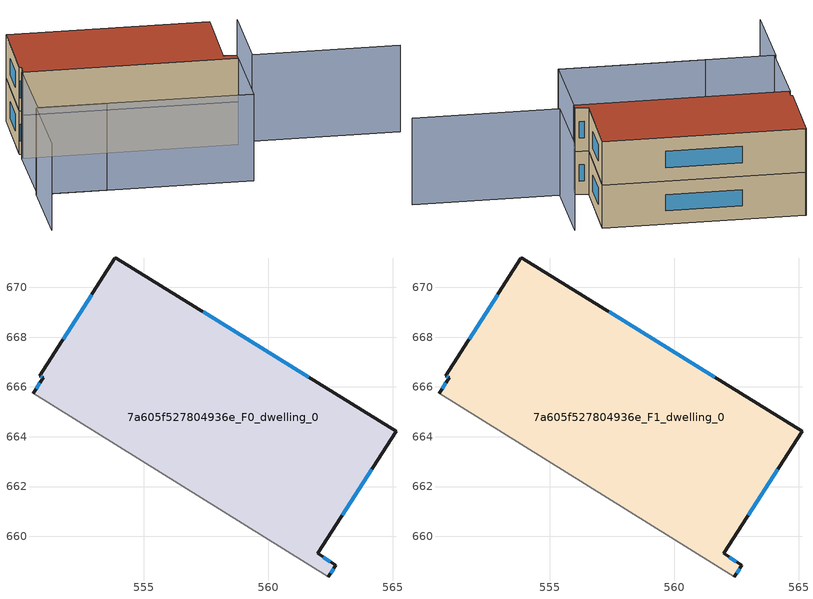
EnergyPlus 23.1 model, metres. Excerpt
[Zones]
7a605f527804936e_F0_dwelling_0
 floor ground (EU_floor_Construction): 565.12,664.23 561.98,659.31 562.71,658.84 562.41,658.37 550.55,665.74 550.96,666.37 550.83,666.45 553.84,671.16 553.89,671.17 z0
 wall outside (EU_wall_Construction): 562.41,658.37 562.71,658.84 561.98,659.31 565.12,664.23 553.89,671.17 553.84,671.16 550.83,666.45 550.96,666.37 550.55,665.74 z0:3
 wall adiabatic (EU_wall_Construction): 550.55,665.74 562.41,658.37 z0:3
 window (EU_Window_Construction): 562.96,660.85 564.14,662.7 / 562.48,658.99 562.21,659.17 / 562.51,658.52 562.62,658.7 / 550.83,666.17 550.68,665.93 / 550.87,666.43 550.92,666.39 / 552.9,669.69 551.77,667.92 / 561.62,666.39 557.39,669.01 z0.93:2.07
7a605f527804936e_F1_dwelling_0
 floor to 7a605f527804936e_F0_dwelling_0 (EU_floor_Construction): 565.12,664.23 561.98,659.31 562.71,658.84 562.41,658.37 550.55,665.74 550.96,666.37 550.83,666.45 553.84,671.16 553.89,671.17 z3
 wall outside (EU_wall_Construction): 562.41,658.37 562.71,658.84 561.98,659.31 565.12,664.23 553.89,671.17 553.84,671.16 550.83,666.45 550.96,666.37 550.55,665.74 z3:6
 wall adiabatic (EU_wall_Construction): 550.55,665.74 562.41,658.37 z3:6
 window (EU_Window_Construction): 562.96,660.85 564.14,662.7 / 562.48,658.99 562.21,659.17 / 562.51,658.52 562.62,658.7 / 550.83,666.17 550.68,665.93 / 550.87,666.43 550.92,666.39 / 552.9,669.69 551.77,667.92 / 561.62,666.39 557.39,669.01 z3.93:5.07
 roof outside (EU_roof_Construction): 562.71,658.84 561.98,659.31 565.12,664.23 553.89,671.17 553.84,671.16 550.83,666.45 550.96,666.37 550.55,665.74 562.41,658.37 z6
shading: 571.66,653.19 563.52,658.26 / 563.52,658.26 566.67,663.32 / 543.97,655.48 547.19,660.65 / 547.19,660.65 559.13,653.24 / 550.48,665.78 562.41,658.37 / 562.41,658.37 559.2,653.19 / 559.2,653.19 547.26,660.61 / 547.26,660.61 550.48,665.78 z0:6
[Building]
EU S2 Campaign: North Axis=0; Terrain=City; Solar Distribution=FullExterior
[Site:Location]
Montreal-Trudeau.Intl.AP: Latitude=45.4667; Longitude=-73.75; Time Zone=-5; Elevation=36
[SizingPeriod:WeatherFileDays]
AnnualSizingPeriod: Begin Month=1; Begin Day of Month=1; End Month=12; End Day of Month=31; Day of Week for Start Day=Monday; Use Weather File Daylight Saving Period=No; Use Weather File Rain and Snow Indicators=No
[MATERIAL]
EU_InternalMass_Material: Roughness=MediumRough; Thickness=0.1; Conductivity=1; Density=1800; Specific Heat=900; Thermal Absorptance=0.9; Solar Absorptance=0.7; Visible Absorptance=0.7
[MATERIAL:NOMASS] Roughness=MediumRough; Thermal Absorptance=0.9; Solar Absorptance=0.7; Visible Absorptance=0.7
Name | Thermal Resistance
EU_wall_NoMass; EU_floor_NoMass | 1.36485
EU_roof_NoMass | 2.55992
[WINDOWMATERIAL:SIMPLEGLAZINGSYSTEM]
EU_Window_SimpleGlazing: UFactor=3.92339; Solar Heat Gain Coefficient=0.8; Visible Transmittance=0.8
[CONSTRUCTION]
EU_wall_Construction: EU_wall_NoMass
EU_roof_Construction: EU_roof_NoMass
EU_floor_Construction: EU_floor_NoMass
EU_Window_Construction: EU_Window_SimpleGlazing
EU_InternalMass_Construction: EU_InternalMass_Material
[ZONE] Type=1; Multiplier=1; Ceiling Height=autocalculate; Floor Area=autocalculate; Part of Total Floor Area=Yes
Name | Volume
7a605f527804936e_F0_dwelling_0 | 255.086
7a605f527804936e_F1_dwelling_0 | 255.084
[INTERNALMASS] Construction=EU_InternalMass_Construction; Surface Area=85.0283
Name | Zone or ZoneList
7a605f527804936e_F0_dwelling_0_EU_InternalMass | 7a605f527804936e_F0_dwelling_0
7a605f527804936e_F1_dwelling_0_EU_InternalMass | 7a605f527804936e_F1_dwelling_0
[OTHEREQUIPMENT] Fuel Type=Electricity; Design Level Calculation Method=Watts/Area; Power per Zone Floor Area=1; Fraction Latent=0; Fraction Radiant=0; Fraction Lost=0; Carbon Dioxide Generation Rate=0; EndUse Subcategory=EU_Step8_InternalGains
Name | Zone or ZoneList or Space or SpaceList | Schedule
EU_Step8_InternalGain_7a605f527804936e_F0_dwelling_0_f000 | 7a605f527804936e_F0_dwelling_0 | EU_Step8_GainSchedule_7a605f527804936e_F0_dwelling_0_f000
EU_Step8_InternalGain_7a605f527804936e_F1_dwelling_0_f000 | 7a605f527804936e_F1_dwelling_0 | EU_Step8_GainSchedule_7a605f527804936e_F1_dwelling_0_f000
[ZONEVENTILATION:DESIGNFLOWRATE] Schedule=EU_AlwaysOn; Design Flow Rate Calculation Method=AirChanges/Hour; Air Changes per Hour=0.860309; Ventilation Type=Natural; Fan Pressure Rise=0; Fan Total Efficiency=1; Constant Term Coefficient=1; Temperature Term Coefficient=0; Velocity Term Coefficient=0; Velocity Squared Term Coefficient=0; Minimum Indoor Temperature=-100; Maximum Indoor Temperature=100; Delta Temperature=-100; Minimum Outdoor Temperature=-100; Maximum Outdoor Temperature=100; Maximum Wind Speed=40
Name | Zone or ZoneList or Space or SpaceList
EU_ConstantAir_7a605f527804936e_F0_dwelling_0 | 7a605f527804936e_F0_dwelling_0
EU_ConstantAir_7a605f527804936e_F1_dwelling_0 | 7a605f527804936e_F1_dwelling_0
[HVACTEMPLATE:THERMOSTAT] Constant Heating Setpoint=20; Constant Cooling Setpoint=50
EU_HeatOnly_7a605f527804936e_F0_dwelling_0; EU_HeatOnly_7a605f527804936e_F1_dwelling_0
[HVACTEMPLATE:ZONE:IDEALLOADSAIRSYSTEM] System Availability Schedule=EU_AlwaysOn; Maximum Heating Supply Air Temperature=50; Minimum Cooling Supply Air Temperature=13; Maximum Heating Supply Air Humidity Ratio=0.0156; Minimum Cooling Supply Air Humidity Ratio=0.0077; Heating Limit=NoLimit; Cooling Limit=NoLimit; Heating Availability Schedule=EU_AlwaysOn; Cooling Availability Schedule=EU_CoolingOff; Dehumidification Control Type=ConstantSensibleHeatRatio; Cooling Sensible Heat Ratio=0.7; Dehumidification Setpoint=60; Humidification Control Type=None; Humidification Setpoint=30; Outdoor Air Method=None; Outdoor Air Flow Rate per Person=0.00944; Outdoor Air Flow Rate per Zone Floor Area=0; Outdoor Air Flow Rate per Zone=0; Demand Controlled Ventilation Type=None; Outdoor Air Economizer Type=NoEconomizer; Heat Recovery Type=None; Sensible Heat Recovery Effectiveness=0.7; Latent Heat Recovery Effectiveness=0.65
Name | Template Thermostat
7a605f527804936e_F0_dwelling_0 | EU_HeatOnly_7a605f527804936e_F0_dwelling_0
7a605f527804936e_F1_dwelling_0 | EU_HeatOnly_7a605f527804936e_F1_dwelling_0
[SIZING:ZONE] Zone Cooling Design Supply Air Temperature Input Method=SupplyAirTemperature; Zone Cooling Design Supply Air Temperature=13; Zone Heating Design Supply Air Temperature Input Method=SupplyAirTemperature; Zone Heating Design Supply Air Temperature=50; Zone Cooling Design Supply Air Humidity Ratio=0.008; Zone Heating Design Supply Air Humidity Ratio=0.008; Cooling Design Air Flow Method=DesignDay; Cooling Design Air Flow Rate=0; Cooling Minimum Air Flow per Zone Floor Area=0.000762; Cooling Minimum Air Flow=0; Cooling Minimum Air Flow Fraction=0.2; Heating Design Air Flow Method=DesignDay; Heating Design Air Flow Rate=0; Heating Maximum Air Flow per Zone Floor Area=0.002032; Heating Maximum Air Flow=0.141576; Heating Maximum Air Flow Fraction=0.3; Account for Dedicated Outdoor Air System=No; Dedicated Outdoor Air System Control Strategy=NeutralSupplyAir; Dedicated Outdoor Air Low Setpoint Temperature for Design=autosize; Dedicated Outdoor Air High Setpoint Temperature for Design=autosize; Zone Load Sizing Method=Sensible Load Only No Latent Load; Zone Latent Cooling Design Supply Air Humidity Ratio Input Method=HumidityRatioDifference; Zone Cooling Design Supply Air Humidity Ratio Difference=0.005; Zone Latent Heating Design Supply Air Humidity Ratio Input Method=HumidityRatioDifference; Zone Humidification Design Supply Air Humidity Ratio Difference=0.005
7a605f527804936e_F0_dwelling_0; 7a605f527804936e_F1_dwelling_0
[SCHEDULE:CONSTANT]
Name | Hourly Value
EU_AlwaysOn | 1
EU_CoolingOff | 0
[SCHEDULE:FILE] Column Number=1; Rows to Skip at Top=0; Number of Hours of Data=8760; Column Separator=Comma; Interpolate to Timestep=No; Minutes per Item=60; Adjust Schedule for Daylight Savings=Yes
Name | File
EU_Step8_GainSchedule_7a605f527804936e_F0_dwelling_0_f000 | ../../schedules/7a605f527804936e/7a605f527804936e_F0_dwelling_0_f000_gain.csv
EU_Step8_GainSchedule_7a605f527804936e_F1_dwelling_0_f000 | ../../schedules/7a605f527804936e/7a605f527804936e_F1_dwelling_0_f000_gain.csv
